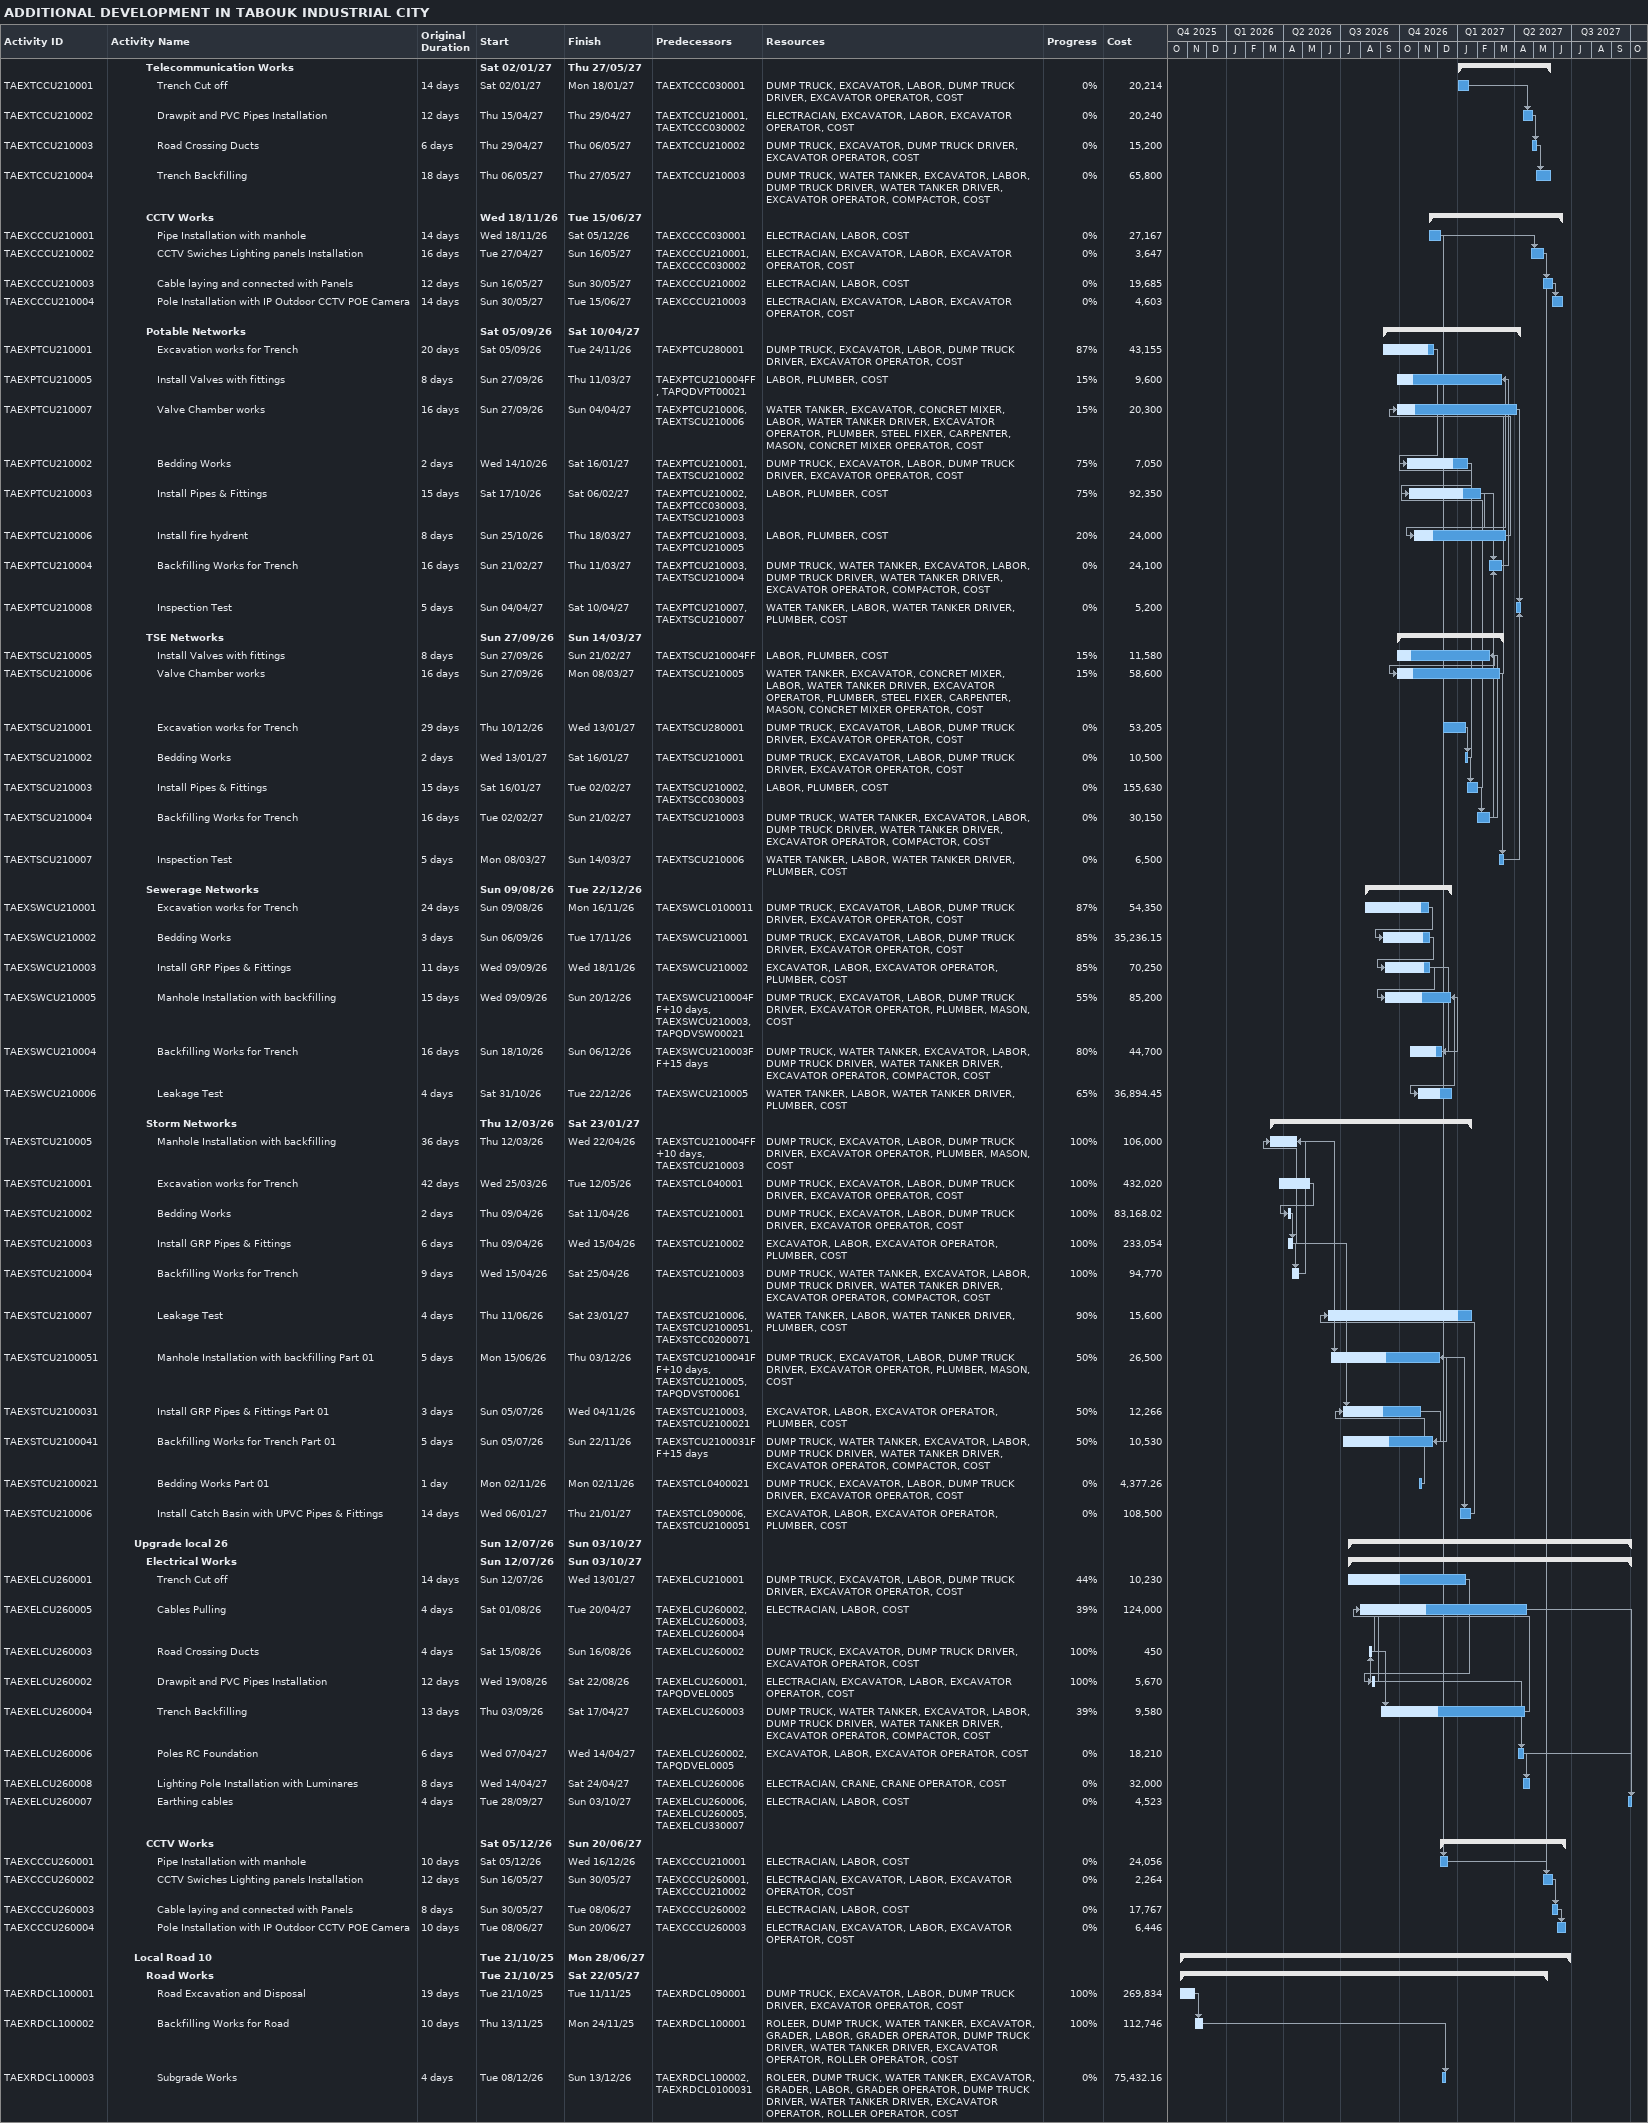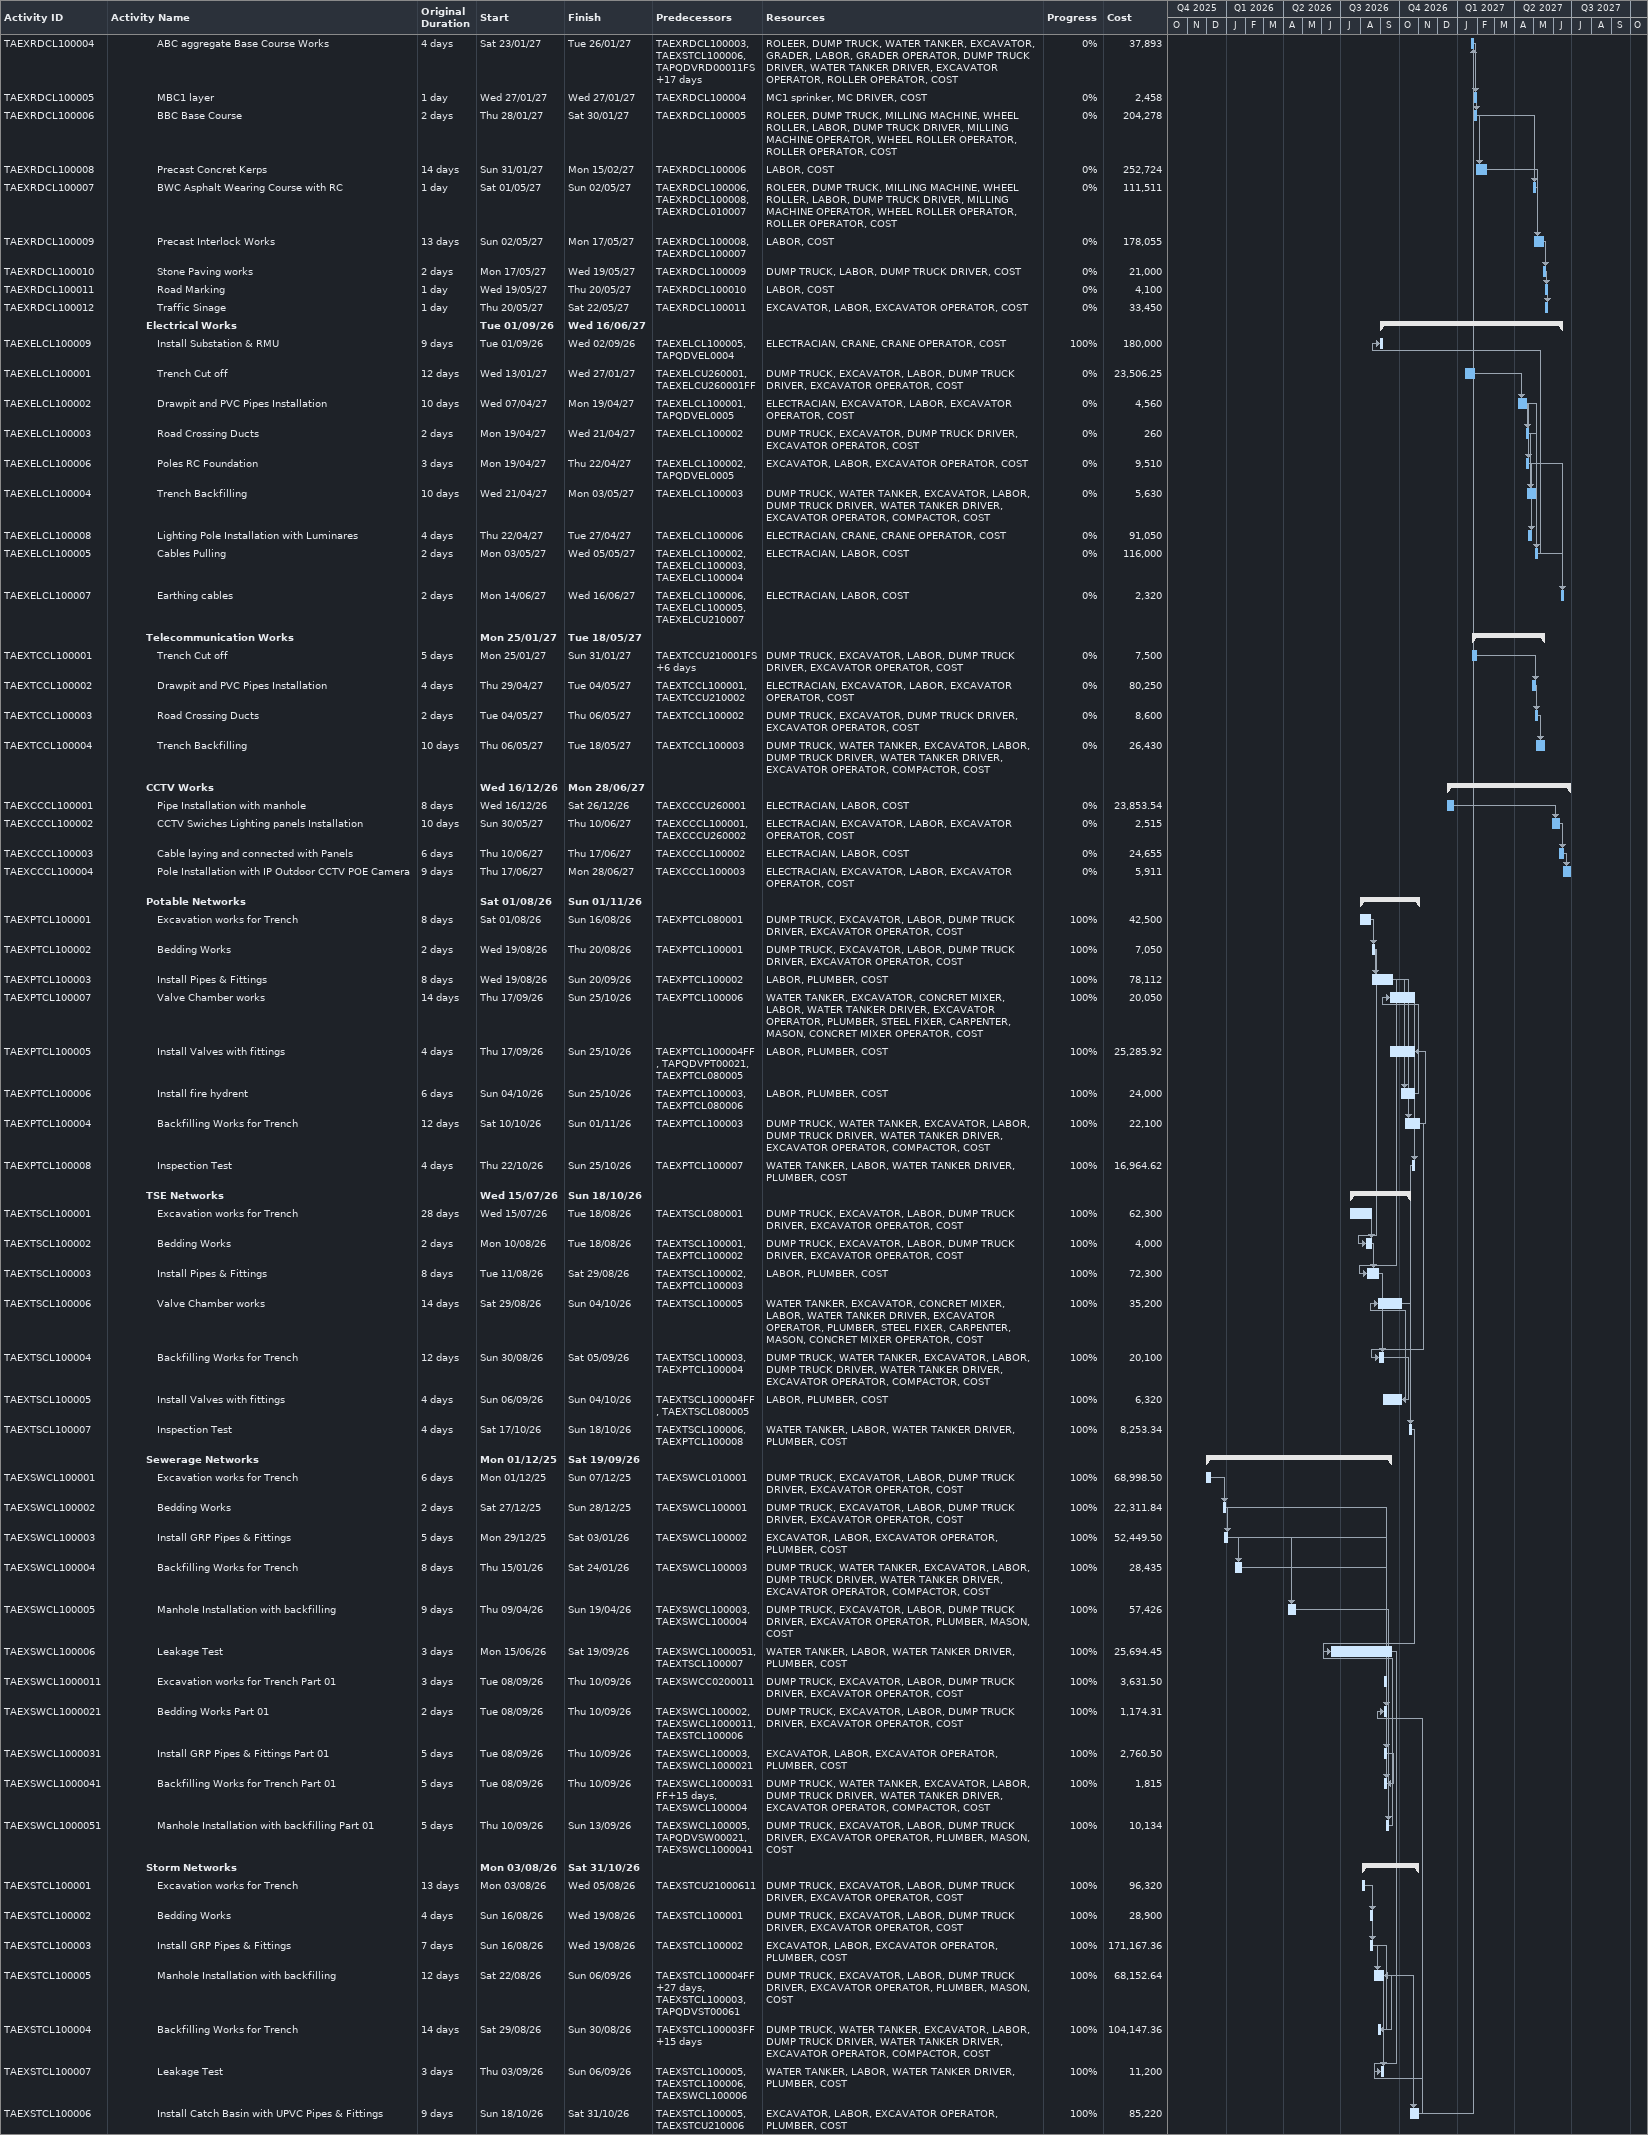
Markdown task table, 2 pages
ADDITIONAL DEVELOPMENT IN TABOUK INDUSTRIAL CITY

| ID | Level | Task | Original duration | Start | Finish | Predecessors | Resources | % complete | Cost |
|---|---|---|---|---|---|---|---|---|---|
|  | 4 | **Telecommunication Works** |  | 2027-01-02 | 2027-05-27 |  |  |  |  |
| TAEXTCCU210001 | 5 | Trench Cut off | 14d | 2027-01-02 | 2027-01-18 | TAEXTCCC030001 | DUMP TRUCK, EXCAVATOR, LABOR, DUMP TRUCK DRIVER, EXCAVATOR OPERATOR, COST | 0 | 20214 |
| TAEXTCCU210002 | 5 | Drawpit and PVC Pipes Installation | 12d | 2027-04-15 | 2027-04-29 | TAEXTCCU210001, TAEXTCCC030002 | ELECTRACIAN, EXCAVATOR, LABOR, EXCAVATOR OPERATOR, COST | 0 | 20240 |
| TAEXTCCU210003 | 5 | Road Crossing Ducts | 6d | 2027-04-29 | 2027-05-06 | TAEXTCCU210002 | DUMP TRUCK, EXCAVATOR, DUMP TRUCK DRIVER, EXCAVATOR OPERATOR, COST | 0 | 15200 |
| TAEXTCCU210004 | 5 | Trench Backfilling | 18d | 2027-05-06 | 2027-05-27 | TAEXTCCU210003 | DUMP TRUCK, WATER TANKER, EXCAVATOR, LABOR, DUMP TRUCK DRIVER, WATER TANKER DRIVER, EXCAVATOR OPERATOR, COMPACTOR, COST | 0 | 65800 |
|  | 4 | **CCTV Works** |  | 2026-11-18 | 2027-06-15 |  |  |  |  |
| TAEXCCCU210001 | 5 | Pipe Installation with manhole | 14d | 2026-11-18 | 2026-12-05 | TAEXCCCC030001 | ELECTRACIAN, LABOR, COST | 0 | 27167 |
| TAEXCCCU210002 | 5 | CCTV Swiches Lighting panels Installation | 16d | 2027-04-27 | 2027-05-16 | TAEXCCCU210001, TAEXCCCC030002 | ELECTRACIAN, EXCAVATOR, LABOR, EXCAVATOR OPERATOR, COST | 0 | 3647 |
| TAEXCCCU210003 | 5 | Cable laying and connected with Panels | 12d | 2027-05-16 | 2027-05-30 | TAEXCCCU210002 | ELECTRACIAN, LABOR, COST | 0 | 19685 |
| TAEXCCCU210004 | 5 | Pole Installation with IP Outdoor CCTV POE Camera | 14d | 2027-05-30 | 2027-06-15 | TAEXCCCU210003 | ELECTRACIAN, EXCAVATOR, LABOR, EXCAVATOR OPERATOR, COST | 0 | 4603 |
|  | 4 | **Potable Networks** |  | 2026-09-05 | 2027-04-10 |  |  |  |  |
| TAEXPTCU210001 | 5 | Excavation works for Trench | 20d | 2026-09-05 | 2026-11-24 | TAEXPTCU280001 | DUMP TRUCK, EXCAVATOR, LABOR, DUMP TRUCK DRIVER, EXCAVATOR OPERATOR, COST | 87 | 43155 |
| TAEXPTCU210005 | 5 | Install Valves with fittings | 8d | 2026-09-27 | 2027-03-11 | TAEXPTCU210004FF, TAPQDVPT00021 | LABOR, PLUMBER, COST | 15 | 9600 |
| TAEXPTCU210007 | 5 | Valve Chamber works | 16d | 2026-09-27 | 2027-04-04 | TAEXPTCU210006, TAEXTSCU210006 | WATER TANKER, EXCAVATOR, CONCRET MIXER, LABOR, WATER TANKER DRIVER, EXCAVATOR OPERATOR, PLUMBER, STEEL FIXER, CARPENTER, MASON, CONCRET MIXER OPERATOR, COST | 15 | 20300 |
| TAEXPTCU210002 | 5 | Bedding Works | 2d | 2026-10-14 | 2027-01-16 | TAEXPTCU210001, TAEXTSCU210002 | DUMP TRUCK, EXCAVATOR, LABOR, DUMP TRUCK DRIVER, EXCAVATOR OPERATOR, COST | 75 | 7050 |
| TAEXPTCU210003 | 5 | Install Pipes & Fittings | 15d | 2026-10-17 | 2027-02-06 | TAEXPTCU210002, TAEXPTCC030003, TAEXTSCU210003 | LABOR, PLUMBER, COST | 75 | 92350 |
| TAEXPTCU210006 | 5 | Install fire hydrent | 8d | 2026-10-25 | 2027-03-18 | TAEXPTCU210003, TAEXPTCU210005 | LABOR, PLUMBER, COST | 20 | 24000 |
| TAEXPTCU210004 | 5 | Backfilling Works for Trench | 16d | 2027-02-21 | 2027-03-11 | TAEXPTCU210003, TAEXTSCU210004 | DUMP TRUCK, WATER TANKER, EXCAVATOR, LABOR, DUMP TRUCK DRIVER, WATER TANKER DRIVER, EXCAVATOR OPERATOR, COMPACTOR, COST | 0 | 24100 |
| TAEXPTCU210008 | 5 | Inspection Test | 5d | 2027-04-04 | 2027-04-10 | TAEXPTCU210007, TAEXTSCU210007 | WATER TANKER, LABOR, WATER TANKER DRIVER, PLUMBER, COST | 0 | 5200 |
|  | 4 | **TSE Networks** |  | 2026-09-27 | 2027-03-14 |  |  |  |  |
| TAEXTSCU210005 | 5 | Install Valves with fittings | 8d | 2026-09-27 | 2027-02-21 | TAEXTSCU210004FF | LABOR, PLUMBER, COST | 15 | 11580 |
| TAEXTSCU210006 | 5 | Valve Chamber works | 16d | 2026-09-27 | 2027-03-08 | TAEXTSCU210005 | WATER TANKER, EXCAVATOR, CONCRET MIXER, LABOR, WATER TANKER DRIVER, EXCAVATOR OPERATOR, PLUMBER, STEEL FIXER, CARPENTER, MASON, CONCRET MIXER OPERATOR, COST | 15 | 58600 |
| TAEXTSCU210001 | 5 | Excavation works for Trench | 29d | 2026-12-10 | 2027-01-13 | TAEXTSCU280001 | DUMP TRUCK, EXCAVATOR, LABOR, DUMP TRUCK DRIVER, EXCAVATOR OPERATOR, COST | 0 | 53205 |
| TAEXTSCU210002 | 5 | Bedding Works | 2d | 2027-01-13 | 2027-01-16 | TAEXTSCU210001 | DUMP TRUCK, EXCAVATOR, LABOR, DUMP TRUCK DRIVER, EXCAVATOR OPERATOR, COST | 0 | 10500 |
| TAEXTSCU210003 | 5 | Install Pipes & Fittings | 15d | 2027-01-16 | 2027-02-02 | TAEXTSCU210002, TAEXTSCC030003 | LABOR, PLUMBER, COST | 0 | 155630 |
| TAEXTSCU210004 | 5 | Backfilling Works for Trench | 16d | 2027-02-02 | 2027-02-21 | TAEXTSCU210003 | DUMP TRUCK, WATER TANKER, EXCAVATOR, LABOR, DUMP TRUCK DRIVER, WATER TANKER DRIVER, EXCAVATOR OPERATOR, COMPACTOR, COST | 0 | 30150 |
| TAEXTSCU210007 | 5 | Inspection Test | 5d | 2027-03-08 | 2027-03-14 | TAEXTSCU210006 | WATER TANKER, LABOR, WATER TANKER DRIVER, PLUMBER, COST | 0 | 6500 |
|  | 4 | **Sewerage Networks** |  | 2026-08-09 | 2026-12-22 |  |  |  |  |
| TAEXSWCU210001 | 5 | Excavation works for Trench | 24d | 2026-08-09 | 2026-11-16 | TAEXSWCL0100011 | DUMP TRUCK, EXCAVATOR, LABOR, DUMP TRUCK DRIVER, EXCAVATOR OPERATOR, COST | 87 | 54350 |
| TAEXSWCU210002 | 5 | Bedding Works | 3d | 2026-09-06 | 2026-11-17 | TAEXSWCU210001 | DUMP TRUCK, EXCAVATOR, LABOR, DUMP TRUCK DRIVER, EXCAVATOR OPERATOR, COST | 85 | 35236.15 |
| TAEXSWCU210003 | 5 | Install GRP Pipes & Fittings | 11d | 2026-09-09 | 2026-11-18 | TAEXSWCU210002 | EXCAVATOR, LABOR, EXCAVATOR OPERATOR, PLUMBER, COST | 85 | 70250 |
| TAEXSWCU210005 | 5 | Manhole Installation with backfilling | 15d | 2026-09-09 | 2026-12-20 | TAEXSWCU210004FF+10d, TAEXSWCU210003, TAPQDVSW00021 | DUMP TRUCK, EXCAVATOR, LABOR, DUMP TRUCK DRIVER, EXCAVATOR OPERATOR, PLUMBER, MASON, COST | 55 | 85200 |
| TAEXSWCU210004 | 5 | Backfilling Works for Trench | 16d | 2026-10-18 | 2026-12-06 | TAEXSWCU210003FF+15d | DUMP TRUCK, WATER TANKER, EXCAVATOR, LABOR, DUMP TRUCK DRIVER, WATER TANKER DRIVER, EXCAVATOR OPERATOR, COMPACTOR, COST | 80 | 44700 |
| TAEXSWCU210006 | 5 | Leakage Test | 4d | 2026-10-31 | 2026-12-22 | TAEXSWCU210005 | WATER TANKER, LABOR, WATER TANKER DRIVER, PLUMBER, COST | 65 | 36894.45 |
|  | 4 | **Storm Networks** |  | 2026-03-12 | 2027-01-23 |  |  |  |  |
| TAEXSTCU210005 | 5 | Manhole Installation with backfilling | 36d | 2026-03-12 | 2026-04-22 | TAEXSTCU210004FF+10d, TAEXSTCU210003 | DUMP TRUCK, EXCAVATOR, LABOR, DUMP TRUCK DRIVER, EXCAVATOR OPERATOR, PLUMBER, MASON, COST | 100 | 106000 |
| TAEXSTCU210001 | 5 | Excavation works for Trench | 42d | 2026-03-25 | 2026-05-12 | TAEXSTCL040001 | DUMP TRUCK, EXCAVATOR, LABOR, DUMP TRUCK DRIVER, EXCAVATOR OPERATOR, COST | 100 | 432020 |
| TAEXSTCU210002 | 5 | Bedding Works | 2d | 2026-04-09 | 2026-04-11 | TAEXSTCU210001 | DUMP TRUCK, EXCAVATOR, LABOR, DUMP TRUCK DRIVER, EXCAVATOR OPERATOR, COST | 100 | 83168.02 |
| TAEXSTCU210003 | 5 | Install GRP Pipes & Fittings | 6d | 2026-04-09 | 2026-04-15 | TAEXSTCU210002 | EXCAVATOR, LABOR, EXCAVATOR OPERATOR, PLUMBER, COST | 100 | 233054 |
| TAEXSTCU210004 | 5 | Backfilling Works for Trench | 9d | 2026-04-15 | 2026-04-25 | TAEXSTCU210003 | DUMP TRUCK, WATER TANKER, EXCAVATOR, LABOR, DUMP TRUCK DRIVER, WATER TANKER DRIVER, EXCAVATOR OPERATOR, COMPACTOR, COST | 100 | 94770 |
| TAEXSTCU210007 | 5 | Leakage Test | 4d | 2026-06-11 | 2027-01-23 | TAEXSTCU210006, TAEXSTCU2100051, TAEXSTCC0200071 | WATER TANKER, LABOR, WATER TANKER DRIVER, PLUMBER, COST | 90 | 15600 |
| TAEXSTCU2100051 | 5 | Manhole Installation with backfilling Part 01 | 5d | 2026-06-15 | 2026-12-03 | TAEXSTCU2100041FF+10d, TAEXSTCU210005, TAPQDVST00061 | DUMP TRUCK, EXCAVATOR, LABOR, DUMP TRUCK DRIVER, EXCAVATOR OPERATOR, PLUMBER, MASON, COST | 50 | 26500 |
| TAEXSTCU2100031 | 5 | Install GRP Pipes & Fittings Part 01 | 3d | 2026-07-05 | 2026-11-04 | TAEXSTCU210003, TAEXSTCU2100021 | EXCAVATOR, LABOR, EXCAVATOR OPERATOR, PLUMBER, COST | 50 | 12266 |
| TAEXSTCU2100041 | 5 | Backfilling Works for Trench Part 01 | 5d | 2026-07-05 | 2026-11-22 | TAEXSTCU2100031FF+15d | DUMP TRUCK, WATER TANKER, EXCAVATOR, LABOR, DUMP TRUCK DRIVER, WATER TANKER DRIVER, EXCAVATOR OPERATOR, COMPACTOR, COST | 50 | 10530 |
| TAEXSTCU2100021 | 5 | Bedding Works Part 01 | 1d | 2026-11-02 | 2026-11-02 | TAEXSTCL0400021 | DUMP TRUCK, EXCAVATOR, LABOR, DUMP TRUCK DRIVER, EXCAVATOR OPERATOR, COST | 0 | 4377.26 |
| TAEXSTCU210006 | 5 | Install Catch Basin with UPVC Pipes & Fittings | 14d | 2027-01-06 | 2027-01-21 | TAEXSTCL090006, TAEXSTCU2100051 | EXCAVATOR, LABOR, EXCAVATOR OPERATOR, PLUMBER, COST | 0 | 108500 |
|  | 3 | **Upgrade local 26** |  | 2026-07-12 | 2027-10-03 |  |  |  |  |
|  | 4 | **Electrical Works** |  | 2026-07-12 | 2027-10-03 |  |  |  |  |
| TAEXELCU260001 | 5 | Trench Cut off | 14d | 2026-07-12 | 2027-01-13 | TAEXELCU210001 | DUMP TRUCK, EXCAVATOR, LABOR, DUMP TRUCK DRIVER, EXCAVATOR OPERATOR, COST | 44 | 10230 |
| TAEXELCU260005 | 5 | Cables Pulling | 4d | 2026-08-01 | 2027-04-20 | TAEXELCU260002, TAEXELCU260003, TAEXELCU260004 | ELECTRACIAN, LABOR, COST | 39 | 124000 |
| TAEXELCU260003 | 5 | Road Crossing Ducts | 4d | 2026-08-15 | 2026-08-16 | TAEXELCU260002 | DUMP TRUCK, EXCAVATOR, DUMP TRUCK DRIVER, EXCAVATOR OPERATOR, COST | 100 | 450 |
| TAEXELCU260002 | 5 | Drawpit and PVC Pipes Installation | 12d | 2026-08-19 | 2026-08-22 | TAEXELCU260001, TAPQDVEL0005 | ELECTRACIAN, EXCAVATOR, LABOR, EXCAVATOR OPERATOR, COST | 100 | 5670 |
| TAEXELCU260004 | 5 | Trench Backfilling | 13d | 2026-09-03 | 2027-04-17 | TAEXELCU260003 | DUMP TRUCK, WATER TANKER, EXCAVATOR, LABOR, DUMP TRUCK DRIVER, WATER TANKER DRIVER, EXCAVATOR OPERATOR, COMPACTOR, COST | 39 | 9580 |
| TAEXELCU260006 | 5 | Poles RC Foundation | 6d | 2027-04-07 | 2027-04-14 | TAEXELCU260002, TAPQDVEL0005 | EXCAVATOR, LABOR, EXCAVATOR OPERATOR, COST | 0 | 18210 |
| TAEXELCU260008 | 5 | Lighting Pole Installation with Luminares | 8d | 2027-04-14 | 2027-04-24 | TAEXELCU260006 | ELECTRACIAN, CRANE, CRANE OPERATOR, COST | 0 | 32000 |
| TAEXELCU260007 | 5 | Earthing cables | 4d | 2027-09-28 | 2027-10-03 | TAEXELCU260006, TAEXELCU260005, TAEXELCU330007 | ELECTRACIAN, LABOR, COST | 0 | 4523 |
|  | 4 | **CCTV Works** |  | 2026-12-05 | 2027-06-20 |  |  |  |  |
| TAEXCCCU260001 | 5 | Pipe Installation with manhole | 10d | 2026-12-05 | 2026-12-16 | TAEXCCCU210001 | ELECTRACIAN, LABOR, COST | 0 | 24056 |
| TAEXCCCU260002 | 5 | CCTV Swiches Lighting panels Installation | 12d | 2027-05-16 | 2027-05-30 | TAEXCCCU260001, TAEXCCCU210002 | ELECTRACIAN, EXCAVATOR, LABOR, EXCAVATOR OPERATOR, COST | 0 | 2264 |
| TAEXCCCU260003 | 5 | Cable laying and connected with Panels | 8d | 2027-05-30 | 2027-06-08 | TAEXCCCU260002 | ELECTRACIAN, LABOR, COST | 0 | 17767 |
| TAEXCCCU260004 | 5 | Pole Installation with IP Outdoor CCTV POE Camera | 10d | 2027-06-08 | 2027-06-20 | TAEXCCCU260003 | ELECTRACIAN, EXCAVATOR, LABOR, EXCAVATOR OPERATOR, COST | 0 | 6446 |
|  | 3 | **Local Road 10** |  | 2025-10-21 | 2027-06-28 |  |  |  |  |
|  | 4 | **Road Works** |  | 2025-10-21 | 2027-05-22 |  |  |  |  |
| TAEXRDCL100001 | 5 | Road Excavation and Disposal | 19d | 2025-10-21 | 2025-11-11 | TAEXRDCL090001 | DUMP TRUCK, EXCAVATOR, LABOR, DUMP TRUCK DRIVER, EXCAVATOR OPERATOR, COST | 100 | 269834 |
| TAEXRDCL100002 | 5 | Backfilling Works for Road | 10d | 2025-11-13 | 2025-11-24 | TAEXRDCL100001 | ROLEER, DUMP TRUCK, WATER TANKER, EXCAVATOR, GRADER, LABOR, GRADER OPERATOR, DUMP TRUCK DRIVER, WATER TANKER DRIVER, EXCAVATOR OPERATOR, ROLLER OPERATOR, COST | 100 | 112746 |
| TAEXRDCL100003 | 5 | Subgrade Works | 4d | 2026-12-08 | 2026-12-13 | TAEXRDCL100002, TAEXRDCL0100031 | ROLEER, DUMP TRUCK, WATER TANKER, EXCAVATOR, GRADER, LABOR, GRADER OPERATOR, DUMP TRUCK DRIVER, WATER TANKER DRIVER, EXCAVATOR OPERATOR, ROLLER OPERATOR, COST | 0 | 75432.16 |
| TAEXRDCL100004 | 5 | ABC aggregate Base Course Works | 4d | 2027-01-23 | 2027-01-26 | TAEXRDCL100003, TAEXSTCL100006, TAPQDVRD00011FS+17d | ROLEER, DUMP TRUCK, WATER TANKER, EXCAVATOR, GRADER, LABOR, GRADER OPERATOR, DUMP TRUCK DRIVER, WATER TANKER DRIVER, EXCAVATOR OPERATOR, ROLLER OPERATOR, COST | 0 | 37893 |
| TAEXRDCL100005 | 5 | MBC1 layer | 1d | 2027-01-27 | 2027-01-27 | TAEXRDCL100004 | MC1 sprinker, MC DRIVER, COST | 0 | 2458 |
| TAEXRDCL100006 | 5 | BBC Base Course | 2d | 2027-01-28 | 2027-01-30 | TAEXRDCL100005 | ROLEER, DUMP TRUCK, MILLING MACHINE, WHEEL ROLLER, LABOR, DUMP TRUCK DRIVER, MILLING MACHINE OPERATOR, WHEEL ROLLER OPERATOR, ROLLER OPERATOR, COST | 0 | 204278 |
| TAEXRDCL100008 | 5 | Precast Concret Kerps | 14d | 2027-01-31 | 2027-02-15 | TAEXRDCL100006 | LABOR, COST | 0 | 252724 |
| TAEXRDCL100007 | 5 | BWC Asphalt Wearing Course with RC | 1d | 2027-05-01 | 2027-05-02 | TAEXRDCL100006, TAEXRDCL100008, TAEXRDCL010007 | ROLEER, DUMP TRUCK, MILLING MACHINE, WHEEL ROLLER, LABOR, DUMP TRUCK DRIVER, MILLING MACHINE OPERATOR, WHEEL ROLLER OPERATOR, ROLLER OPERATOR, COST | 0 | 111511 |
| TAEXRDCL100009 | 5 | Precast Interlock Works | 13d | 2027-05-02 | 2027-05-17 | TAEXRDCL100008, TAEXRDCL100007 | LABOR, COST | 0 | 178055 |
| TAEXRDCL100010 | 5 | Stone Paving works | 2d | 2027-05-17 | 2027-05-19 | TAEXRDCL100009 | DUMP TRUCK, LABOR, DUMP TRUCK DRIVER, COST | 0 | 21000 |
| TAEXRDCL100011 | 5 | Road Marking | 1d | 2027-05-19 | 2027-05-20 | TAEXRDCL100010 | LABOR, COST | 0 | 4100 |
| TAEXRDCL100012 | 5 | Traffic Sinage | 1d | 2027-05-20 | 2027-05-22 | TAEXRDCL100011 | EXCAVATOR, LABOR, EXCAVATOR OPERATOR, COST | 0 | 33450 |
|  | 4 | **Electrical Works** |  | 2026-09-01 | 2027-06-16 |  |  |  |  |
| TAEXELCL100009 | 5 | Install Substation & RMU | 9d | 2026-09-01 | 2026-09-02 | TAEXELCL100005, TAPQDVEL0004 | ELECTRACIAN, CRANE, CRANE OPERATOR, COST | 100 | 180000 |
| TAEXELCL100001 | 5 | Trench Cut off | 12d | 2027-01-13 | 2027-01-27 | TAEXELCU260001, TAEXELCU260001FF | DUMP TRUCK, EXCAVATOR, LABOR, DUMP TRUCK DRIVER, EXCAVATOR OPERATOR, COST | 0 | 23506.25 |
| TAEXELCL100002 | 5 | Drawpit and PVC Pipes Installation | 10d | 2027-04-07 | 2027-04-19 | TAEXELCL100001, TAPQDVEL0005 | ELECTRACIAN, EXCAVATOR, LABOR, EXCAVATOR OPERATOR, COST | 0 | 4560 |
| TAEXELCL100003 | 5 | Road Crossing Ducts | 2d | 2027-04-19 | 2027-04-21 | TAEXELCL100002 | DUMP TRUCK, EXCAVATOR, DUMP TRUCK DRIVER, EXCAVATOR OPERATOR, COST | 0 | 260 |
| TAEXELCL100006 | 5 | Poles RC Foundation | 3d | 2027-04-19 | 2027-04-22 | TAEXELCL100002, TAPQDVEL0005 | EXCAVATOR, LABOR, EXCAVATOR OPERATOR, COST | 0 | 9510 |
| TAEXELCL100004 | 5 | Trench Backfilling | 10d | 2027-04-21 | 2027-05-03 | TAEXELCL100003 | DUMP TRUCK, WATER TANKER, EXCAVATOR, LABOR, DUMP TRUCK DRIVER, WATER TANKER DRIVER, EXCAVATOR OPERATOR, COMPACTOR, COST | 0 | 5630 |
| TAEXELCL100008 | 5 | Lighting Pole Installation with Luminares | 4d | 2027-04-22 | 2027-04-27 | TAEXELCL100006 | ELECTRACIAN, CRANE, CRANE OPERATOR, COST | 0 | 91050 |
| TAEXELCL100005 | 5 | Cables Pulling | 2d | 2027-05-03 | 2027-05-05 | TAEXELCL100002, TAEXELCL100003, TAEXELCL100004 | ELECTRACIAN, LABOR, COST | 0 | 116000 |
| TAEXELCL100007 | 5 | Earthing cables | 2d | 2027-06-14 | 2027-06-16 | TAEXELCL100006, TAEXELCL100005, TAEXELCU210007 | ELECTRACIAN, LABOR, COST | 0 | 2320 |
|  | 4 | **Telecommunication Works** |  | 2027-01-25 | 2027-05-18 |  |  |  |  |
| TAEXTCCL100001 | 5 | Trench Cut off | 5d | 2027-01-25 | 2027-01-31 | TAEXTCCU210001FS+6d | DUMP TRUCK, EXCAVATOR, LABOR, DUMP TRUCK DRIVER, EXCAVATOR OPERATOR, COST | 0 | 7500 |
| TAEXTCCL100002 | 5 | Drawpit and PVC Pipes Installation | 4d | 2027-04-29 | 2027-05-04 | TAEXTCCL100001, TAEXTCCU210002 | ELECTRACIAN, EXCAVATOR, LABOR, EXCAVATOR OPERATOR, COST | 0 | 80250 |
| TAEXTCCL100003 | 5 | Road Crossing Ducts | 2d | 2027-05-04 | 2027-05-06 | TAEXTCCL100002 | DUMP TRUCK, EXCAVATOR, DUMP TRUCK DRIVER, EXCAVATOR OPERATOR, COST | 0 | 8600 |
| TAEXTCCL100004 | 5 | Trench Backfilling | 10d | 2027-05-06 | 2027-05-18 | TAEXTCCL100003 | DUMP TRUCK, WATER TANKER, EXCAVATOR, LABOR, DUMP TRUCK DRIVER, WATER TANKER DRIVER, EXCAVATOR OPERATOR, COMPACTOR, COST | 0 | 26430 |
|  | 4 | **CCTV Works** |  | 2026-12-16 | 2027-06-28 |  |  |  |  |
| TAEXCCCL100001 | 5 | Pipe Installation with manhole | 8d | 2026-12-16 | 2026-12-26 | TAEXCCCU260001 | ELECTRACIAN, LABOR, COST | 0 | 23853.54 |
| TAEXCCCL100002 | 5 | CCTV Swiches Lighting panels Installation | 10d | 2027-05-30 | 2027-06-10 | TAEXCCCL100001, TAEXCCCU260002 | ELECTRACIAN, EXCAVATOR, LABOR, EXCAVATOR OPERATOR, COST | 0 | 2515 |
| TAEXCCCL100003 | 5 | Cable laying and connected with Panels | 6d | 2027-06-10 | 2027-06-17 | TAEXCCCL100002 | ELECTRACIAN, LABOR, COST | 0 | 24655 |
| TAEXCCCL100004 | 5 | Pole Installation with IP Outdoor CCTV POE Camera | 9d | 2027-06-17 | 2027-06-28 | TAEXCCCL100003 | ELECTRACIAN, EXCAVATOR, LABOR, EXCAVATOR OPERATOR, COST | 0 | 5911 |
|  | 4 | **Potable Networks** |  | 2026-08-01 | 2026-11-01 |  |  |  |  |
| TAEXPTCL100001 | 5 | Excavation works for Trench | 8d | 2026-08-01 | 2026-08-16 | TAEXPTCL080001 | DUMP TRUCK, EXCAVATOR, LABOR, DUMP TRUCK DRIVER, EXCAVATOR OPERATOR, COST | 100 | 42500 |
| TAEXPTCL100002 | 5 | Bedding Works | 2d | 2026-08-19 | 2026-08-20 | TAEXPTCL100001 | DUMP TRUCK, EXCAVATOR, LABOR, DUMP TRUCK DRIVER, EXCAVATOR OPERATOR, COST | 100 | 7050 |
| TAEXPTCL100003 | 5 | Install Pipes & Fittings | 8d | 2026-08-19 | 2026-09-20 | TAEXPTCL100002 | LABOR, PLUMBER, COST | 100 | 78112 |
| TAEXPTCL100007 | 5 | Valve Chamber works | 14d | 2026-09-17 | 2026-10-25 | TAEXPTCL100006 | WATER TANKER, EXCAVATOR, CONCRET MIXER, LABOR, WATER TANKER DRIVER, EXCAVATOR OPERATOR, PLUMBER, STEEL FIXER, CARPENTER, MASON, CONCRET MIXER OPERATOR, COST | 100 | 20050 |
| TAEXPTCL100005 | 5 | Install Valves with fittings | 4d | 2026-09-17 | 2026-10-25 | TAEXPTCL100004FF, TAPQDVPT00021, TAEXPTCL080005 | LABOR, PLUMBER, COST | 100 | 25285.92 |
| TAEXPTCL100006 | 5 | Install fire hydrent | 6d | 2026-10-04 | 2026-10-25 | TAEXPTCL100003, TAEXPTCL080006 | LABOR, PLUMBER, COST | 100 | 24000 |
| TAEXPTCL100004 | 5 | Backfilling Works for Trench | 12d | 2026-10-10 | 2026-11-01 | TAEXPTCL100003 | DUMP TRUCK, WATER TANKER, EXCAVATOR, LABOR, DUMP TRUCK DRIVER, WATER TANKER DRIVER, EXCAVATOR OPERATOR, COMPACTOR, COST | 100 | 22100 |
| TAEXPTCL100008 | 5 | Inspection Test | 4d | 2026-10-22 | 2026-10-25 | TAEXPTCL100007 | WATER TANKER, LABOR, WATER TANKER DRIVER, PLUMBER, COST | 100 | 16964.62 |
|  | 4 | **TSE Networks** |  | 2026-07-15 | 2026-10-18 |  |  |  |  |
| TAEXTSCL100001 | 5 | Excavation works for Trench | 28d | 2026-07-15 | 2026-08-18 | TAEXTSCL080001 | DUMP TRUCK, EXCAVATOR, LABOR, DUMP TRUCK DRIVER, EXCAVATOR OPERATOR, COST | 100 | 62300 |
| TAEXTSCL100002 | 5 | Bedding Works | 2d | 2026-08-10 | 2026-08-18 | TAEXTSCL100001, TAEXPTCL100002 | DUMP TRUCK, EXCAVATOR, LABOR, DUMP TRUCK DRIVER, EXCAVATOR OPERATOR, COST | 100 | 4000 |
| TAEXTSCL100003 | 5 | Install Pipes & Fittings | 8d | 2026-08-11 | 2026-08-29 | TAEXTSCL100002, TAEXPTCL100003 | LABOR, PLUMBER, COST | 100 | 72300 |
| TAEXTSCL100006 | 5 | Valve Chamber works | 14d | 2026-08-29 | 2026-10-04 | TAEXTSCL100005 | WATER TANKER, EXCAVATOR, CONCRET MIXER, LABOR, WATER TANKER DRIVER, EXCAVATOR OPERATOR, PLUMBER, STEEL FIXER, CARPENTER, MASON, CONCRET MIXER OPERATOR, COST | 100 | 35200 |
| TAEXTSCL100004 | 5 | Backfilling Works for Trench | 12d | 2026-08-30 | 2026-09-05 | TAEXTSCL100003, TAEXPTCL100004 | DUMP TRUCK, WATER TANKER, EXCAVATOR, LABOR, DUMP TRUCK DRIVER, WATER TANKER DRIVER, EXCAVATOR OPERATOR, COMPACTOR, COST | 100 | 20100 |
| TAEXTSCL100005 | 5 | Install Valves with fittings | 4d | 2026-09-06 | 2026-10-04 | TAEXTSCL100004FF, TAEXTSCL080005 | LABOR, PLUMBER, COST | 100 | 6320 |
| TAEXTSCL100007 | 5 | Inspection Test | 4d | 2026-10-17 | 2026-10-18 | TAEXTSCL100006, TAEXPTCL100008 | WATER TANKER, LABOR, WATER TANKER DRIVER, PLUMBER, COST | 100 | 8253.34 |
|  | 4 | **Sewerage Networks** |  | 2025-12-01 | 2026-09-19 |  |  |  |  |
| TAEXSWCL100001 | 5 | Excavation works for Trench | 6d | 2025-12-01 | 2025-12-07 | TAEXSWCL010001 | DUMP TRUCK, EXCAVATOR, LABOR, DUMP TRUCK DRIVER, EXCAVATOR OPERATOR, COST | 100 | 68998.50 |
| TAEXSWCL100002 | 5 | Bedding Works | 2d | 2025-12-27 | 2025-12-28 | TAEXSWCL100001 | DUMP TRUCK, EXCAVATOR, LABOR, DUMP TRUCK DRIVER, EXCAVATOR OPERATOR, COST | 100 | 22311.84 |
| TAEXSWCL100003 | 5 | Install GRP Pipes & Fittings | 5d | 2025-12-29 | 2026-01-03 | TAEXSWCL100002 | EXCAVATOR, LABOR, EXCAVATOR OPERATOR, PLUMBER, COST | 100 | 52449.50 |
| TAEXSWCL100004 | 5 | Backfilling Works for Trench | 8d | 2026-01-15 | 2026-01-24 | TAEXSWCL100003 | DUMP TRUCK, WATER TANKER, EXCAVATOR, LABOR, DUMP TRUCK DRIVER, WATER TANKER DRIVER, EXCAVATOR OPERATOR, COMPACTOR, COST | 100 | 28435 |
| TAEXSWCL100005 | 5 | Manhole Installation with backfilling | 9d | 2026-04-09 | 2026-04-19 | TAEXSWCL100003, TAEXSWCL100004 | DUMP TRUCK, EXCAVATOR, LABOR, DUMP TRUCK DRIVER, EXCAVATOR OPERATOR, PLUMBER, MASON, COST | 100 | 57426 |
| TAEXSWCL100006 | 5 | Leakage Test | 3d | 2026-06-15 | 2026-09-19 | TAEXSWCL1000051, TAEXTSCL100007 | WATER TANKER, LABOR, WATER TANKER DRIVER, PLUMBER, COST | 100 | 25694.45 |
| TAEXSWCL1000011 | 5 | Excavation works for Trench Part 01 | 3d | 2026-09-08 | 2026-09-10 | TAEXSWCC0200011 | DUMP TRUCK, EXCAVATOR, LABOR, DUMP TRUCK DRIVER, EXCAVATOR OPERATOR, COST | 100 | 3631.50 |
| TAEXSWCL1000021 | 5 | Bedding Works Part 01 | 2d | 2026-09-08 | 2026-09-10 | TAEXSWCL100002, TAEXSWCL1000011, TAEXSTCL100006 | DUMP TRUCK, EXCAVATOR, LABOR, DUMP TRUCK DRIVER, EXCAVATOR OPERATOR, COST | 100 | 1174.31 |
| TAEXSWCL1000031 | 5 | Install GRP Pipes & Fittings Part 01 | 5d | 2026-09-08 | 2026-09-10 | TAEXSWCL100003, TAEXSWCL1000021 | EXCAVATOR, LABOR, EXCAVATOR OPERATOR, PLUMBER, COST | 100 | 2760.50 |
| TAEXSWCL1000041 | 5 | Backfilling Works for Trench Part 01 | 5d | 2026-09-08 | 2026-09-10 | TAEXSWCL1000031FF+15d, TAEXSWCL100004 | DUMP TRUCK, WATER TANKER, EXCAVATOR, LABOR, DUMP TRUCK DRIVER, WATER TANKER DRIVER, EXCAVATOR OPERATOR, COMPACTOR, COST | 100 | 1815 |
| TAEXSWCL1000051 | 5 | Manhole Installation with backfilling Part 01 | 5d | 2026-09-10 | 2026-09-13 | TAEXSWCL100005, TAPQDVSW00021, TAEXSWCL1000041 | DUMP TRUCK, EXCAVATOR, LABOR, DUMP TRUCK DRIVER, EXCAVATOR OPERATOR, PLUMBER, MASON, COST | 100 | 10134 |
|  | 4 | **Storm Networks** |  | 2026-08-03 | 2026-10-31 |  |  |  |  |
| TAEXSTCL100001 | 5 | Excavation works for Trench | 13d | 2026-08-03 | 2026-08-05 | TAEXSTCU21000611 | DUMP TRUCK, EXCAVATOR, LABOR, DUMP TRUCK DRIVER, EXCAVATOR OPERATOR, COST | 100 | 96320 |
| TAEXSTCL100002 | 5 | Bedding Works | 4d | 2026-08-16 | 2026-08-19 | TAEXSTCL100001 | DUMP TRUCK, EXCAVATOR, LABOR, DUMP TRUCK DRIVER, EXCAVATOR OPERATOR, COST | 100 | 28900 |
| TAEXSTCL100003 | 5 | Install GRP Pipes & Fittings | 7d | 2026-08-16 | 2026-08-19 | TAEXSTCL100002 | EXCAVATOR, LABOR, EXCAVATOR OPERATOR, PLUMBER, COST | 100 | 171167.36 |
| TAEXSTCL100005 | 5 | Manhole Installation with backfilling | 12d | 2026-08-22 | 2026-09-06 | TAEXSTCL100004FF+27d, TAEXSTCL100003, TAPQDVST00061 | DUMP TRUCK, EXCAVATOR, LABOR, DUMP TRUCK DRIVER, EXCAVATOR OPERATOR, PLUMBER, MASON, COST | 100 | 68152.64 |
| TAEXSTCL100004 | 5 | Backfilling Works for Trench | 14d | 2026-08-29 | 2026-08-30 | TAEXSTCL100003FF+15d | DUMP TRUCK, WATER TANKER, EXCAVATOR, LABOR, DUMP TRUCK DRIVER, WATER TANKER DRIVER, EXCAVATOR OPERATOR, COMPACTOR, COST | 100 | 104147.36 |
| TAEXSTCL100007 | 5 | Leakage Test | 3d | 2026-09-03 | 2026-09-06 | TAEXSTCL100005, TAEXSTCL100006, TAEXSWCL100006 | WATER TANKER, LABOR, WATER TANKER DRIVER, PLUMBER, COST | 100 | 11200 |
| TAEXSTCL100006 | 5 | Install Catch Basin with UPVC Pipes & Fittings | 9d | 2026-10-18 | 2026-10-31 | TAEXSTCL100005, TAEXSTCU210006 | EXCAVATOR, LABOR, EXCAVATOR OPERATOR, PLUMBER, COST | 100 | 85220 |
